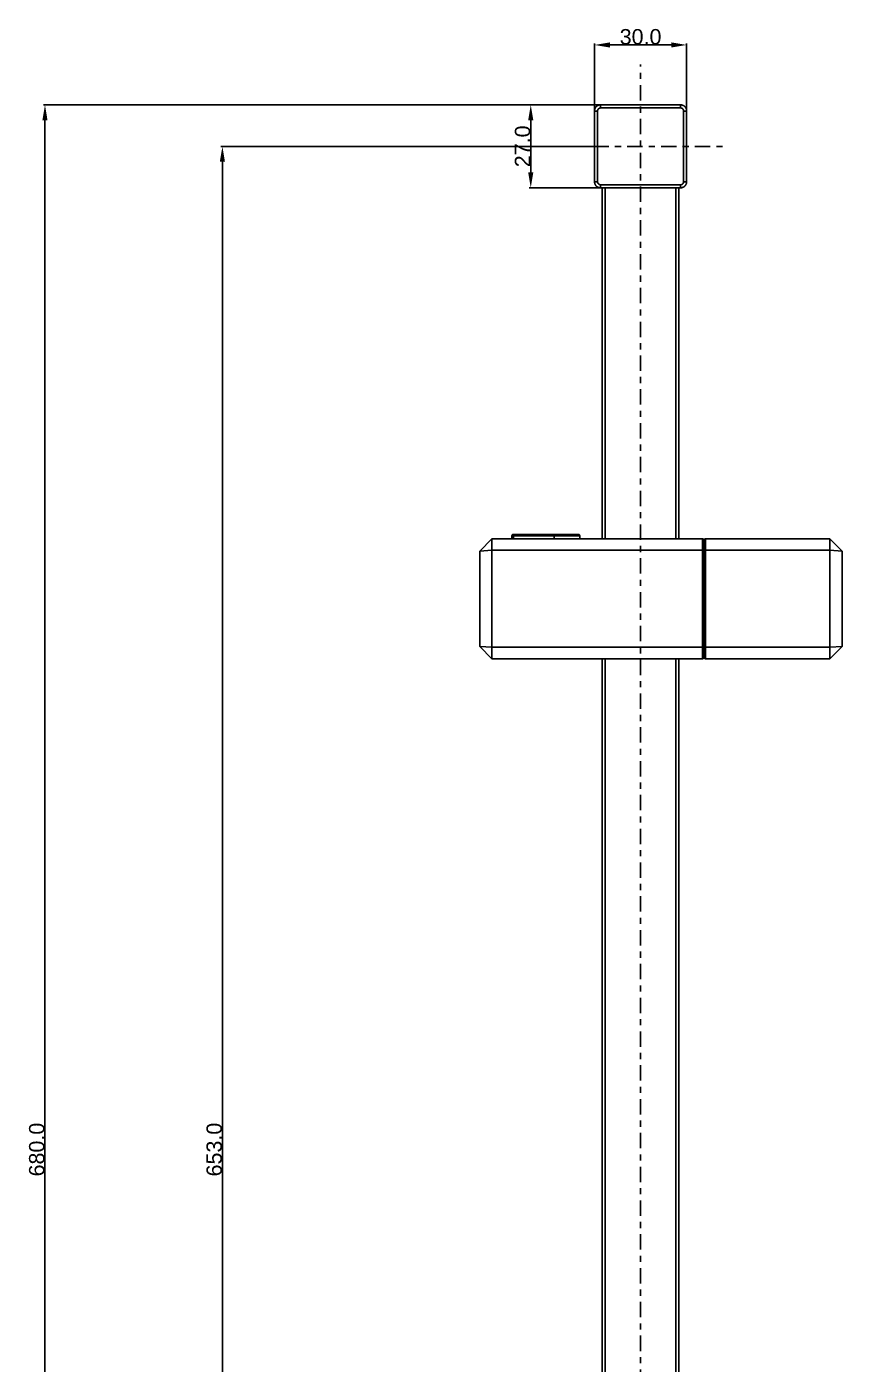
# Model space of a CAD drawing. Header units: millimetres. Extents: x -508 to 1009, y 1682 to 3079.
# Drawn here: x -138.9 to 126.5, y 2131.3 to 2566.6 of the extents above; entities that cross this region are included whole.
import ezdxf

# ---------------------------------------------------------------- set-up
doc = ezdxf.new("R2010")
doc.units = ezdxf.units.MM
doc.header["$MEASUREMENT"] = 0
doc.linetypes.add('CENTER', pattern=[11, 5, -2, 2, -2])
for name, color, linetype in [('CEN', 1, 'CENTER'), ('Default', 7, 'Continuous'), ('Make2D visible lines', 7, 'Continuous'), ('Make2D visible lines - Tangent', 7, 'Continuous')]:
    doc.layers.add(name, color=color, linetype=linetype)
doc.styles.add('Arial', font='arial.ttf')
doc.dimstyles.new('Dimension Style 01', dxfattribs={"dimtxt": 5, "dimasz": 5, "dimexe": 0.5, "dimexo": 0.5, "dimgap": 0.09, "dimtad": 1, "dimtoh": 1, "dimdec": 1, "dimzin": 1, "dimdsep": 46, "dimtxsty": 'Arial', "dimcen": 0.5, "dimadec": 1, "dimazin": 0, "dimtfac": 1, "dimtdec": 4, "dimtix": 1, "dimtmove": 0, "dimatfit": 3, "dimfxl": 1, "dimtolj": 1, "dimtzin": 1, "dimarcsym": 0})

# ---------------------------------------------------------------- blocks, each defined once
blk = doc.blocks.new('*D2')
at = {"layer": 'Default', "color": 0, "lineweight": -2, "transparency": 16777216}
for p, q in [((47.39, 2541.18), (-133.47, 2541.18)), ((-132.97, 2536.18), (-132.97, 1866.18)), ((47.39, 1861.18), (-133.47, 1861.18))]:
    blk.add_line(p, q, dxfattribs=at)
at = {"layer": 'Default', "color": 0, "transparency": 16777216}
for points in [[(-132.14, 2536.18), (-133.81, 2536.18), (-132.97, 2541.18)], [(-133.81, 1866.18), (-132.14, 1866.18), (-132.97, 1861.18)]]:
    blk.add_solid(points, dxfattribs=at)
at = {"layer": 'Defpoints', "color": 0, "transparency": 16777216}
for p in [(47.89, 2541.18), (-132.97, 1861.18), (47.89, 1861.18)]:
    blk.add_point(p, dxfattribs=at)
at = {"layer": 'Default', "color": 0, "transparency": 16777216, "insert": (-135.62, 2201.18), "char_height": 5, "attachment_point": 5, "rotation": 90, "style": 'Arial'}
blk.add_mtext('\\A1;680.0', dxfattribs=at)
blk = doc.blocks.new('*D3')
at = {"layer": 'Default', "color": 0, "lineweight": -2, "transparency": 16777216}
for p, q in [((47.39, 2541.18), (24.64, 2541.18)), ((25.14, 2536.18), (25.14, 2519.18)), ((47.39, 2514.18), (24.64, 2514.18))]:
    blk.add_line(p, q, dxfattribs=at)
at = {"layer": 'Default', "color": 0, "transparency": 16777216}
for points in [[(25.98, 2536.18), (24.31, 2536.18), (25.14, 2541.18)], [(24.31, 2519.18), (25.98, 2519.18), (25.14, 2514.18)]]:
    blk.add_solid(points, dxfattribs=at)
at = {"layer": 'Defpoints', "color": 0, "transparency": 16777216}
for p in [(47.89, 2541.18), (25.14, 2514.18), (47.89, 2514.18)]:
    blk.add_point(p, dxfattribs=at)
at = {"layer": 'Default', "color": 0, "transparency": 16777216, "insert": (22.5, 2527.68), "char_height": 5, "attachment_point": 5, "rotation": 90, "style": 'Arial'}
blk.add_mtext('\\A1;27.0', dxfattribs=at)
blk = doc.blocks.new('*D7')
at = {"layer": 'Default', "color": 0, "lineweight": -2, "transparency": 16777216}
for p, q in [((45.89, 2539.68), (45.89, 2561.18)), ((50.89, 2560.68), (70.89, 2560.68)), ((75.89, 2539.68), (75.89, 2561.18))]:
    blk.add_line(p, q, dxfattribs=at)
at = {"layer": 'Default', "color": 0, "transparency": 16777216}
for points in [[(50.89, 2561.51), (50.89, 2559.85), (45.89, 2560.68)], [(70.89, 2559.85), (70.89, 2561.51), (75.89, 2560.68)]]:
    blk.add_solid(points, dxfattribs=at)
at = {"layer": 'Defpoints', "color": 0, "transparency": 16777216}
for p in [(75.89, 2560.68), (45.89, 2539.18), (75.89, 2539.18)]:
    blk.add_point(p, dxfattribs=at)
at = {"layer": 'Default', "color": 0, "transparency": 16777216, "insert": (60.89, 2563.32), "char_height": 5, "attachment_point": 5, "style": 'Arial'}
blk.add_mtext('\\A1;30.0', dxfattribs=at)
blk = doc.blocks.new('*D8')
at = {"layer": 'Default', "color": 0, "lineweight": -2, "transparency": 16777216}
for p, q in [((46.39, 2527.68), (-75.71, 2527.68)), ((-75.21, 2522.68), (-75.21, 1879.68)), ((46.39, 1874.68), (-75.71, 1874.68))]:
    blk.add_line(p, q, dxfattribs=at)
at = {"layer": 'Default', "color": 0, "transparency": 16777216}
for points in [[(-74.38, 2522.68), (-76.05, 2522.68), (-75.21, 2527.68)], [(-76.05, 1879.68), (-74.38, 1879.68), (-75.21, 1874.68)]]:
    blk.add_solid(points, dxfattribs=at)
at = {"layer": 'Defpoints', "color": 0, "transparency": 16777216}
for p in [(46.89, 2527.68), (-75.21, 1874.68), (46.89, 1874.68)]:
    blk.add_point(p, dxfattribs=at)
at = {"layer": 'Default', "color": 0, "transparency": 16777216, "insert": (-77.86, 2201.18), "char_height": 5, "attachment_point": 5, "rotation": 90, "style": 'Arial'}
blk.add_mtext('\\A1;653.0', dxfattribs=at)

msp = doc.modelspace()

# ---------------------------------------------------------------- linework, layer by layer
at = {"layer": 'CEN'}
for p, q in [((60.89, 1838.62), (60.89, 2554.36)), ((34.56, 2527.68), (88.64, 2527.68))]:
    msp.add_line(p, q, dxfattribs=at)
at = {"layer": 'Make2D visible lines'}
for p, q in [((46.89, 2539.18), (45.89, 2539.18)), ((45.89, 2539.18), (45.89, 2516.18)), ((46.89, 2516.18), (46.89, 2539.18)), ((47.89, 2541.18), (73.89, 2541.18)), ((73.89, 2541.18), (73.96, 2541.18)), ((73.96, 2541.18), (74.03, 2541.18)), ((74.03, 2541.18), (74.1, 2541.17)), ((74.1, 2541.17), (74.16, 2541.17)), ((74.16, 2541.17), (74.23, 2541.16)), ((74.23, 2541.16), (74.3, 2541.14)), ((74.3, 2541.14), (74.36, 2541.13)), ((74.36, 2541.13), (74.43, 2541.11)), ((74.43, 2541.11), (74.5, 2541.09)), ((74.5, 2541.09), (74.56, 2541.07)), ((74.56, 2541.07), (74.63, 2541.05)), ((74.63, 2541.05), (74.69, 2541.02)), ((74.69, 2541.02), (74.75, 2540.99)), ((74.75, 2540.99), (74.81, 2540.96)), ((74.81, 2540.96), (74.87, 2540.93)), ((74.87, 2540.93), (74.93, 2540.89)), ((74.89, 2516.18), (74.89, 2539.18)), ((74.89, 2539.18), (75.89, 2539.18)), ((74.93, 2540.89), (74.99, 2540.86)), ((74.99, 2540.86), (75.04, 2540.82)), ((75.04, 2540.82), (75.1, 2540.78)), ((75.1, 2540.78), (75.15, 2540.74)), ((75.15, 2540.74), (75.21, 2540.69)), ((75.21, 2540.69), (75.26, 2540.65)), ((75.26, 2540.65), (75.31, 2540.6)), ((75.31, 2540.6), (75.35, 2540.55)), ((75.35, 2540.55), (75.4, 2540.5)), ((75.4, 2540.5), (75.44, 2540.45)), ((75.44, 2540.45), (75.48, 2540.39)), ((75.48, 2540.39), (75.53, 2540.34)), ((75.53, 2540.34), (75.56, 2540.28)), ((75.56, 2540.28), (75.6, 2540.22)), ((75.6, 2540.22), (75.63, 2540.17)), ((75.63, 2540.17), (75.67, 2540.11)), ((75.67, 2540.11), (75.7, 2540.04)), ((75.7, 2540.04), (75.73, 2539.98)), ((75.73, 2539.98), (75.75, 2539.92)), ((75.75, 2539.92), (75.78, 2539.85)), ((75.78, 2539.85), (75.8, 2539.79)), ((75.8, 2539.79), (75.82, 2539.72)), ((75.82, 2539.72), (75.83, 2539.66)), ((75.83, 2539.66), (75.85, 2539.59)), ((75.85, 2539.59), (75.86, 2539.52)), ((75.86, 2539.52), (75.87, 2539.46)), ((75.87, 2539.46), (75.88, 2539.39)), ((75.88, 2539.39), (75.89, 2539.32)), ((75.89, 2539.32), (75.89, 2539.25)), ((75.89, 2539.25), (75.89, 2539.18)), ((75.89, 2539.18), (75.89, 2516.18)), ((45.89, 2516.18), (46.89, 2516.18)), ((45.89, 2516.18), (45.89, 2516.12)), ((45.89, 2516.12), (45.9, 2516.05)), ((45.9, 2516.05), (45.9, 2515.98)), ((45.9, 2515.98), (45.91, 2515.91)), ((75.89, 2516.18), (74.89, 2516.18)), ((75.87, 2515.91), (75.88, 2515.98)), ((75.88, 2515.98), (75.89, 2516.05)), ((75.89, 2516.12), (75.89, 2516.18)), ((75.89, 2516.05), (75.89, 2516.12)), ((45.91, 2515.91), (45.92, 2515.85)), ((45.92, 2515.85), (45.93, 2515.78)), ((45.93, 2515.78), (45.95, 2515.71)), ((45.95, 2515.71), (45.97, 2515.65)), ((45.97, 2515.65), (45.99, 2515.58)), ((45.99, 2515.58), (46.01, 2515.52)), ((46.01, 2515.52), (46.03, 2515.45)), ((46.03, 2515.45), (46.06, 2515.39)), ((46.06, 2515.39), (46.09, 2515.33)), ((46.09, 2515.33), (46.12, 2515.26)), ((46.12, 2515.26), (46.15, 2515.2)), ((46.15, 2515.2), (46.18, 2515.15)), ((46.18, 2515.15), (46.22, 2515.09)), ((46.22, 2515.09), (46.26, 2515.03)), ((46.26, 2515.03), (46.3, 2514.98)), ((46.3, 2514.98), (46.34, 2514.92)), ((46.34, 2514.92), (46.38, 2514.87)), ((46.38, 2514.87), (46.43, 2514.82)), ((46.43, 2514.82), (46.48, 2514.77)), ((46.48, 2514.77), (46.53, 2514.72)), ((46.53, 2514.72), (46.58, 2514.68)), ((46.58, 2514.68), (46.63, 2514.63)), ((46.63, 2514.63), (46.68, 2514.59)), ((46.68, 2514.59), (46.74, 2514.55)), ((46.74, 2514.55), (46.79, 2514.51)), ((46.79, 2514.51), (46.85, 2514.48)), ((46.85, 2514.48), (46.91, 2514.44)), ((46.91, 2514.44), (46.97, 2514.41)), ((46.97, 2514.41), (47.03, 2514.38)), ((47.03, 2514.38), (47.09, 2514.35)), ((47.09, 2514.35), (47.16, 2514.32)), ((47.16, 2514.32), (47.22, 2514.3)), ((47.22, 2514.3), (47.29, 2514.28)), ((47.29, 2514.28), (47.35, 2514.26)), ((47.35, 2514.26), (47.42, 2514.24)), ((47.42, 2514.24), (47.48, 2514.23)), ((47.48, 2514.23), (47.55, 2514.21)), ((47.55, 2514.21), (47.62, 2514.2)), ((47.62, 2514.2), (47.69, 2514.2)), ((47.69, 2514.2), (47.75, 2514.19)), ((47.75, 2514.19), (47.82, 2514.19)), ((47.82, 2514.19), (47.89, 2514.18)), ((47.89, 2514.18), (47.89, 2515.18)), ((47.89, 2514.18), (73.89, 2514.18)), ((48.39, 2399.94), (48.39, 2514.18)), ((73.39, 2514.18), (73.39, 2399.94)), ((73.89, 2514.18), (73.96, 2514.19)), ((73.96, 2514.19), (74.03, 2514.19)), ((74.03, 2514.19), (74.1, 2514.2)), ((74.1, 2514.2), (74.16, 2514.2)), ((74.16, 2514.2), (74.23, 2514.21)), ((74.23, 2514.21), (74.3, 2514.23)), ((74.3, 2514.23), (74.36, 2514.24)), ((74.36, 2514.24), (74.43, 2514.26)), ((74.43, 2514.26), (74.5, 2514.28)), ((74.5, 2514.28), (74.56, 2514.3)), ((74.56, 2514.3), (74.63, 2514.32)), ((74.63, 2514.32), (74.69, 2514.35)), ((74.69, 2514.35), (74.75, 2514.38)), ((74.75, 2514.38), (74.81, 2514.41)), ((74.81, 2514.41), (74.87, 2514.44)), ((74.87, 2514.44), (74.93, 2514.48)), ((74.93, 2514.48), (74.99, 2514.51)), ((74.99, 2514.51), (75.04, 2514.55)), ((75.04, 2514.55), (75.1, 2514.59)), ((75.1, 2514.59), (75.15, 2514.63)), ((75.15, 2514.63), (75.21, 2514.68)), ((75.21, 2514.68), (75.26, 2514.72)), ((75.26, 2514.72), (75.31, 2514.77)), ((75.31, 2514.77), (75.35, 2514.82)), ((75.35, 2514.82), (75.4, 2514.87)), ((75.4, 2514.87), (75.44, 2514.92)), ((75.44, 2514.92), (75.48, 2514.98)), ((75.48, 2514.98), (75.53, 2515.03)), ((75.53, 2515.03), (75.56, 2515.09)), ((75.56, 2515.09), (75.6, 2515.15)), ((75.6, 2515.15), (75.63, 2515.2)), ((75.63, 2515.2), (75.67, 2515.26)), ((75.67, 2515.26), (75.7, 2515.33)), ((75.7, 2515.33), (75.73, 2515.39)), ((75.73, 2515.39), (75.75, 2515.45)), ((75.75, 2515.45), (75.78, 2515.52)), ((75.78, 2515.52), (75.8, 2515.58)), ((75.8, 2515.58), (75.82, 2515.65)), ((75.82, 2515.65), (75.83, 2515.71)), ((75.83, 2515.71), (75.85, 2515.78)), ((75.85, 2515.78), (75.86, 2515.85)), ((75.86, 2515.85), (75.87, 2515.91)), ((8.53, 2395.94), (12.53, 2399.94)), ((12.53, 2399.94), (12.53, 2396.23)), ((12.53, 2399.94), (81.03, 2399.94)), ((19.03, 2400.94), (19.04, 2400.96)), ((19.03, 2400.93), (19.03, 2400.94)), ((19.03, 2400.91), (19.03, 2400.93)), ((19.03, 2400.89), (19.03, 2400.91)), ((19.03, 2399.94), (19.03, 2400.89)), ((19.04, 2401.01), (19.05, 2401.03)), ((19.04, 2400.99), (19.04, 2401.01)), ((19.04, 2400.98), (19.04, 2400.99)), ((19.04, 2400.96), (19.04, 2400.98)), ((19.05, 2401.04), (19.06, 2401.06)), ((19.05, 2401.03), (19.05, 2401.04)), ((19.06, 2401.06), (19.07, 2401.07)), ((19.07, 2401.09), (19.08, 2401.11)), ((19.07, 2401.07), (19.07, 2401.09)), ((19.08, 2401.11), (19.09, 2401.12)), ((19.09, 2401.14), (19.1, 2401.15)), ((19.09, 2401.12), (19.09, 2401.14)), ((19.1, 2401.15), (19.11, 2401.17)), ((19.11, 2401.17), (19.12, 2401.18)), ((19.12, 2401.18), (19.13, 2401.19)), ((19.13, 2401.19), (19.14, 2401.21)), ((19.14, 2401.21), (19.15, 2401.22)), ((19.15, 2401.22), (19.17, 2401.23)), ((19.17, 2401.23), (19.18, 2401.24)), ((19.18, 2401.24), (19.19, 2401.26)), ((19.19, 2401.26), (19.2, 2401.27)), ((19.2, 2401.27), (19.22, 2401.28)), ((19.22, 2401.28), (19.23, 2401.29)), ((19.23, 2401.29), (19.24, 2401.3)), ((19.24, 2401.3), (19.26, 2401.31)), ((19.26, 2401.31), (19.27, 2401.32)), ((19.27, 2401.32), (19.29, 2401.33)), ((19.29, 2401.33), (19.3, 2401.34)), ((19.3, 2401.34), (19.32, 2401.34)), ((19.32, 2401.34), (19.33, 2401.35)), ((19.33, 2401.35), (19.35, 2401.36)), ((19.35, 2401.36), (19.36, 2401.36)), ((19.36, 2401.36), (19.38, 2401.37)), ((19.38, 2401.37), (19.4, 2401.37)), ((19.4, 2401.37), (19.41, 2401.38)), ((19.41, 2401.38), (19.43, 2401.38)), ((19.43, 2401.38), (19.45, 2401.38)), ((19.45, 2401.38), (19.46, 2401.39)), ((19.46, 2401.39), (19.48, 2401.39)), ((19.48, 2401.39), (19.5, 2401.39)), ((19.5, 2401.39), (19.51, 2401.39)), ((19.51, 2401.39), (19.53, 2401.39)), ((32.76, 2401.39), (40.58, 2401.39)), ((40.58, 2401.39), (40.6, 2401.39)), ((40.6, 2401.39), (40.62, 2401.39)), ((40.62, 2401.39), (40.64, 2401.39)), ((40.64, 2401.39), (40.65, 2401.39)), ((40.65, 2401.39), (40.67, 2401.38)), ((40.67, 2401.38), (40.69, 2401.38)), ((40.69, 2401.38), (40.7, 2401.38)), ((40.7, 2401.38), (40.72, 2401.37)), ((40.72, 2401.37), (40.74, 2401.37)), ((40.74, 2401.37), (40.75, 2401.36)), ((40.75, 2401.36), (40.77, 2401.35)), ((40.77, 2401.35), (40.79, 2401.35)), ((40.79, 2401.35), (40.8, 2401.34)), ((40.8, 2401.34), (40.82, 2401.33)), ((40.82, 2401.33), (40.83, 2401.32)), ((40.83, 2401.32), (40.85, 2401.32)), ((40.85, 2401.32), (40.86, 2401.31)), ((40.86, 2401.31), (40.88, 2401.3)), ((40.88, 2401.3), (40.89, 2401.29)), ((40.89, 2401.29), (40.9, 2401.27)), ((40.9, 2401.27), (40.92, 2401.26)), ((40.92, 2401.26), (40.93, 2401.25)), ((40.93, 2401.25), (40.94, 2401.24)), ((40.94, 2401.24), (40.95, 2401.23)), ((40.95, 2401.23), (40.97, 2401.21)), ((40.97, 2401.21), (40.98, 2401.2)), ((40.98, 2401.2), (40.99, 2401.19)), ((40.99, 2401.19), (41, 2401.17)), ((41, 2401.17), (41.01, 2401.16)), ((41.01, 2401.16), (41.02, 2401.14)), ((41.02, 2401.14), (41.02, 2401.13)), ((41.02, 2401.13), (41.03, 2401.11)), ((41.03, 2401.11), (41.04, 2401.09)), ((41.04, 2401.09), (41.05, 2401.08)), ((41.05, 2401.08), (41.05, 2401.06)), ((41.05, 2401.06), (41.06, 2401.05)), ((41.06, 2401.05), (41.06, 2401.03)), ((41.06, 2401.03), (41.07, 2401.01)), ((41.07, 2401.01), (41.07, 2401)), ((41.07, 2401), (41.08, 2400.98)), ((41.08, 2400.98), (41.08, 2400.96)), ((41.08, 2400.96), (41.08, 2400.94)), ((41.08, 2400.94), (41.08, 2400.93)), ((41.08, 2400.93), (41.08, 2400.91)), ((41.08, 2400.91), (41.08, 2400.89)), ((41.08, 2400.89), (41.08, 2399.94)), ((81.03, 2399.94), (81.05, 2399.94)), ((81.03, 2399.94), (81.03, 2396.23)), ((81.05, 2399.94), (81.07, 2399.94)), ((81.07, 2399.94), (81.09, 2399.93)), ((81.09, 2399.93), (81.1, 2399.93)), ((81.1, 2399.93), (81.12, 2399.93)), ((81.12, 2399.93), (81.14, 2399.93)), ((81.14, 2399.93), (81.16, 2399.92)), ((81.16, 2399.92), (81.17, 2399.92)), ((81.17, 2399.92), (81.19, 2399.91)), ((81.19, 2399.91), (81.21, 2399.91)), ((81.21, 2399.91), (81.22, 2399.9)), ((81.22, 2399.9), (81.24, 2399.89)), ((81.24, 2399.89), (81.25, 2399.89)), ((81.25, 2399.89), (81.27, 2399.88)), ((81.27, 2399.88), (81.28, 2399.87)), ((81.28, 2399.87), (81.3, 2399.86)), ((81.3, 2399.86), (81.31, 2399.85)), ((81.31, 2399.85), (81.33, 2399.84)), ((81.33, 2399.84), (81.34, 2399.83)), ((81.34, 2399.83), (81.36, 2399.82)), ((81.36, 2399.82), (81.37, 2399.81)), ((81.37, 2399.81), (81.38, 2399.8)), ((81.38, 2399.8), (81.39, 2399.78)), ((81.39, 2399.78), (81.41, 2399.77)), ((81.41, 2399.77), (81.42, 2399.76)), ((81.42, 2399.76), (81.43, 2399.74)), ((81.43, 2399.74), (81.44, 2399.73)), ((81.44, 2399.73), (81.45, 2399.72)), ((81.45, 2399.72), (81.46, 2399.7)), ((81.46, 2399.7), (81.47, 2399.69)), ((81.47, 2399.69), (81.48, 2399.67)), ((81.48, 2399.67), (81.48, 2399.66)), ((81.48, 2399.66), (81.49, 2399.64)), ((81.49, 2399.64), (81.5, 2399.62)), ((81.5, 2399.62), (81.5, 2399.61)), ((81.5, 2399.61), (81.51, 2399.59)), ((81.51, 2399.59), (81.52, 2399.57)), ((81.52, 2399.57), (81.52, 2399.56)), ((81.52, 2399.56), (81.52, 2399.54)), ((81.52, 2399.54), (81.53, 2399.52)), ((81.53, 2399.52), (81.53, 2399.51)), ((81.53, 2399.51), (81.53, 2399.49)), ((81.53, 2399.49), (81.53, 2399.47)), ((81.53, 2399.47), (81.53, 2399.45)), ((81.53, 2399.45), (81.54, 2399.47)), ((81.53, 2399.45), (81.53, 2399.44)), ((81.53, 2399.44), (81.53, 2399.45)), ((81.53, 2396), (81.53, 2399.44)), ((81.54, 2399.52), (81.55, 2399.54)), ((81.54, 2399.51), (81.54, 2399.52)), ((81.54, 2399.49), (81.54, 2399.51)), ((81.54, 2399.47), (81.54, 2399.49)), ((81.55, 2399.57), (81.56, 2399.59)), ((81.55, 2399.56), (81.55, 2399.57)), ((81.55, 2399.54), (81.55, 2399.56)), ((81.56, 2399.61), (81.57, 2399.62)), ((81.56, 2399.59), (81.56, 2399.61)), ((81.57, 2399.62), (81.58, 2399.64)), ((81.58, 2399.64), (81.59, 2399.66)), ((81.59, 2399.67), (81.6, 2399.69)), ((81.59, 2399.66), (81.59, 2399.67)), ((81.6, 2399.69), (81.61, 2399.7)), ((81.61, 2399.7), (81.62, 2399.72)), ((81.62, 2399.72), (81.63, 2399.73)), ((81.63, 2399.73), (81.64, 2399.74)), ((81.64, 2399.74), (81.65, 2399.76)), ((81.65, 2399.76), (81.66, 2399.77)), ((81.66, 2399.77), (81.67, 2399.78)), ((81.67, 2399.78), (81.69, 2399.8)), ((81.69, 2399.8), (81.7, 2399.81)), ((81.7, 2399.81), (81.71, 2399.82)), ((81.71, 2399.82), (81.73, 2399.83)), ((81.73, 2399.83), (81.74, 2399.84)), ((81.74, 2399.84), (81.76, 2399.85)), ((81.76, 2399.85), (81.77, 2399.86)), ((81.77, 2399.86), (81.78, 2399.87)), ((81.78, 2399.87), (81.8, 2399.88)), ((81.8, 2399.88), (81.82, 2399.89)), ((81.82, 2399.89), (81.83, 2399.89)), ((81.83, 2399.89), (81.85, 2399.9)), ((81.85, 2399.9), (81.86, 2399.91)), ((81.86, 2399.91), (81.88, 2399.91)), ((81.88, 2399.91), (81.9, 2399.92)), ((81.9, 2399.92), (81.91, 2399.92)), ((81.91, 2399.92), (81.93, 2399.93)), ((81.93, 2399.93), (81.95, 2399.93)), ((81.95, 2399.93), (81.97, 2399.93)), ((81.97, 2399.93), (81.98, 2399.93)), ((81.98, 2399.93), (82, 2399.94)), ((82, 2399.94), (82.02, 2399.94)), ((82.02, 2399.94), (82.03, 2399.94)), ((82.03, 2396.23), (82.03, 2399.94)), ((82.03, 2399.94), (104.34, 2399.94)), ((104.34, 2399.94), (111.37, 2399.94)), ((111.37, 2399.94), (122.53, 2399.94)), ((122.53, 2396.23), (122.53, 2399.94)), ((122.53, 2399.94), (126.53, 2395.94)), ((12.53, 2396.23), (8.53, 2395.94)), ((8.53, 2395.94), (8.53, 2364.94)), ((81.03, 2396.23), (12.53, 2396.23)), ((12.53, 2396.23), (12.53, 2364.64)), ((81.03, 2396.23), (81.05, 2396.23)), ((81.03, 2364.64), (81.03, 2396.23)), ((81.05, 2396.23), (81.07, 2396.23)), ((81.07, 2396.23), (81.09, 2396.24)), ((81.09, 2396.24), (81.1, 2396.24)), ((81.1, 2396.24), (81.12, 2396.24)), ((81.12, 2396.24), (81.14, 2396.24)), ((81.14, 2396.24), (81.15, 2396.23)), ((81.15, 2396.23), (81.17, 2396.23)), ((81.17, 2396.23), (81.19, 2396.23)), ((81.19, 2396.23), (81.21, 2396.23)), ((81.21, 2396.23), (81.22, 2396.22)), ((81.22, 2396.22), (81.24, 2396.22)), ((81.24, 2396.22), (81.26, 2396.21)), ((81.26, 2396.21), (81.27, 2396.21)), ((81.27, 2396.21), (81.29, 2396.2)), ((81.29, 2396.2), (81.3, 2396.2)), ((81.3, 2396.2), (81.32, 2396.19)), ((81.32, 2396.19), (81.34, 2396.18)), ((81.34, 2396.18), (81.35, 2396.17)), ((81.35, 2396.17), (81.37, 2396.17)), ((81.37, 2396.17), (81.38, 2396.16)), ((81.38, 2396.16), (81.39, 2396.15)), ((81.39, 2396.15), (81.41, 2396.14)), ((81.41, 2396.14), (81.42, 2396.13)), ((81.42, 2396.13), (81.44, 2396.12)), ((81.44, 2396.12), (81.45, 2396.1)), ((81.45, 2396.1), (81.46, 2396.09)), ((81.46, 2396.09), (81.47, 2396.08)), ((81.47, 2396.08), (81.48, 2396.07)), ((81.48, 2396.07), (81.49, 2396.05)), ((81.49, 2396.05), (81.51, 2396.04)), ((81.51, 2396.04), (81.52, 2396.03)), ((81.52, 2396.03), (81.53, 2396.01)), ((81.53, 2396.01), (81.53, 2396)), ((81.54, 2396.01), (81.53, 2396)), ((81.53, 2396), (81.53, 2364.87)), ((81.55, 2396.03), (81.54, 2396.01)), ((81.56, 2396.04), (81.55, 2396.03)), ((81.57, 2396.05), (81.56, 2396.04)), ((81.59, 2396.07), (81.57, 2396.05)), ((81.6, 2396.08), (81.59, 2396.07)), ((81.61, 2396.09), (81.6, 2396.08)), ((81.62, 2396.1), (81.61, 2396.09)), ((81.63, 2396.12), (81.62, 2396.1)), ((81.65, 2396.13), (81.63, 2396.12)), ((81.66, 2396.14), (81.65, 2396.13)), ((81.67, 2396.15), (81.66, 2396.14)), ((81.69, 2396.16), (81.67, 2396.15)), ((81.7, 2396.17), (81.69, 2396.16)), ((81.72, 2396.17), (81.7, 2396.17)), ((81.73, 2396.18), (81.72, 2396.17)), ((81.75, 2396.19), (81.73, 2396.18)), ((81.77, 2396.2), (81.75, 2396.19)), ((81.78, 2396.2), (81.77, 2396.2)), ((81.8, 2396.21), (81.78, 2396.2)), ((81.81, 2396.21), (81.8, 2396.21)), ((81.83, 2396.22), (81.81, 2396.21)), ((81.85, 2396.22), (81.83, 2396.22)), ((81.86, 2396.23), (81.85, 2396.22)), ((81.88, 2396.23), (81.86, 2396.23)), ((81.9, 2396.23), (81.88, 2396.23)), ((81.91, 2396.23), (81.9, 2396.23)), ((81.93, 2396.24), (81.91, 2396.23)), ((81.95, 2396.24), (81.93, 2396.24)), ((81.97, 2396.24), (81.95, 2396.24)), ((81.98, 2396.24), (81.97, 2396.24)), ((82, 2396.23), (81.98, 2396.24)), ((82.02, 2396.23), (82, 2396.23)), ((82.03, 2396.23), (82.02, 2396.23)), ((82.03, 2364.64), (82.03, 2396.23)), ((122.53, 2396.23), (82.03, 2396.23)), ((126.53, 2395.94), (122.53, 2396.23)), ((122.53, 2364.64), (122.53, 2396.23)), ((126.53, 2395.94), (126.53, 2364.94)), ((12.53, 2364.64), (8.53, 2364.94)), ((8.53, 2364.94), (12.53, 2360.94)), ((12.53, 2360.94), (12.53, 2364.64)), ((12.53, 2364.64), (81.03, 2364.64)), ((81.05, 2364.64), (81.03, 2364.64)), ((81.03, 2364.64), (81.03, 2360.94)), ((81.07, 2364.64), (81.05, 2364.64)), ((81.09, 2364.64), (81.07, 2364.64)), ((81.1, 2364.64), (81.09, 2364.64)), ((81.12, 2364.64), (81.1, 2364.64)), ((81.14, 2364.64), (81.12, 2364.64)), ((81.15, 2364.64), (81.14, 2364.64)), ((81.17, 2364.64), (81.15, 2364.64)), ((81.19, 2364.64), (81.17, 2364.64)), ((81.21, 2364.65), (81.19, 2364.64)), ((81.22, 2364.65), (81.21, 2364.65)), ((81.24, 2364.65), (81.22, 2364.65)), ((81.26, 2364.66), (81.24, 2364.65)), ((81.27, 2364.66), (81.26, 2364.66)), ((81.29, 2364.67), (81.27, 2364.66)), ((81.3, 2364.68), (81.29, 2364.67)), ((81.32, 2364.68), (81.3, 2364.68)), ((81.34, 2364.69), (81.32, 2364.68)), ((81.35, 2364.7), (81.34, 2364.69)), ((81.37, 2364.71), (81.35, 2364.7)), ((81.38, 2364.72), (81.37, 2364.71)), ((81.39, 2364.73), (81.38, 2364.72)), ((81.41, 2364.74), (81.39, 2364.73)), ((81.42, 2364.75), (81.41, 2364.74)), ((81.44, 2364.76), (81.42, 2364.75)), ((81.45, 2364.77), (81.44, 2364.76)), ((81.46, 2364.78), (81.45, 2364.77)), ((81.47, 2364.79), (81.46, 2364.78)), ((81.48, 2364.81), (81.47, 2364.79)), ((81.49, 2364.82), (81.48, 2364.81)), ((81.51, 2364.83), (81.49, 2364.82)), ((81.52, 2364.85), (81.51, 2364.83)), ((81.53, 2364.86), (81.52, 2364.85)), ((81.53, 2364.87), (81.53, 2364.86)), ((81.53, 2361.44), (81.53, 2364.87)), ((81.53, 2364.87), (81.54, 2364.86)), ((81.54, 2364.86), (81.55, 2364.85)), ((81.55, 2364.85), (81.56, 2364.83)), ((81.56, 2364.83), (81.57, 2364.82)), ((81.57, 2364.82), (81.59, 2364.81)), ((81.59, 2364.81), (81.6, 2364.79)), ((81.6, 2364.79), (81.61, 2364.78)), ((81.61, 2364.78), (81.62, 2364.77)), ((81.62, 2364.77), (81.63, 2364.76)), ((81.63, 2364.76), (81.65, 2364.75)), ((81.65, 2364.75), (81.66, 2364.74)), ((81.66, 2364.74), (81.67, 2364.73)), ((81.67, 2364.73), (81.69, 2364.72)), ((81.69, 2364.72), (81.7, 2364.71)), ((81.7, 2364.71), (81.72, 2364.7)), ((81.72, 2364.7), (81.73, 2364.69)), ((81.73, 2364.69), (81.75, 2364.68)), ((81.75, 2364.68), (81.77, 2364.68)), ((81.77, 2364.68), (81.78, 2364.67)), ((81.78, 2364.67), (81.8, 2364.66)), ((81.8, 2364.66), (81.81, 2364.66)), ((81.81, 2364.66), (81.83, 2364.65)), ((81.83, 2364.65), (81.85, 2364.65)), ((81.85, 2364.65), (81.86, 2364.65)), ((81.86, 2364.65), (81.88, 2364.64)), ((81.88, 2364.64), (81.9, 2364.64)), ((81.9, 2364.64), (81.91, 2364.64)), ((81.91, 2364.64), (81.93, 2364.64)), ((81.93, 2364.64), (81.95, 2364.64)), ((81.95, 2364.64), (81.97, 2364.64)), ((81.97, 2364.64), (81.98, 2364.64)), ((81.98, 2364.64), (82, 2364.64)), ((82, 2364.64), (82.02, 2364.64)), ((82.02, 2364.64), (82.03, 2364.64)), ((122.53, 2364.64), (82.03, 2364.64)), ((82.03, 2364.64), (82.03, 2360.94)), ((126.53, 2364.94), (122.53, 2360.94)), ((126.53, 2364.94), (122.53, 2364.64)), ((122.53, 2360.94), (122.53, 2364.64)), ((81.03, 2360.94), (12.53, 2360.94)), ((48.39, 2057.68), (48.39, 2360.94)), ((73.39, 2360.94), (73.39, 2057.68)), ((81.05, 2360.94), (81.03, 2360.94)), ((81.07, 2360.94), (81.05, 2360.94)), ((81.09, 2360.94), (81.07, 2360.94)), ((81.1, 2360.94), (81.09, 2360.94)), ((81.12, 2360.94), (81.1, 2360.94)), ((81.14, 2360.95), (81.12, 2360.94)), ((81.16, 2360.95), (81.14, 2360.95)), ((81.17, 2360.96), (81.16, 2360.95)), ((81.19, 2360.96), (81.17, 2360.96)), ((81.21, 2360.97), (81.19, 2360.96)), ((81.22, 2360.97), (81.21, 2360.97)), ((81.24, 2360.98), (81.22, 2360.97)), ((81.25, 2360.99), (81.24, 2360.98)), ((81.27, 2361), (81.25, 2360.99)), ((81.28, 2361), (81.27, 2361)), ((81.3, 2361.01), (81.28, 2361)), ((81.31, 2361.02), (81.3, 2361.01)), ((81.33, 2361.03), (81.31, 2361.02)), ((81.34, 2361.04), (81.33, 2361.03)), ((81.36, 2361.05), (81.34, 2361.04)), ((81.37, 2361.06), (81.36, 2361.05)), ((81.38, 2361.08), (81.37, 2361.06)), ((81.39, 2361.09), (81.38, 2361.08)), ((81.41, 2361.1), (81.39, 2361.09)), ((81.42, 2361.12), (81.41, 2361.1)), ((81.43, 2361.13), (81.42, 2361.12)), ((81.44, 2361.14), (81.43, 2361.13)), ((81.45, 2361.16), (81.44, 2361.14)), ((81.46, 2361.17), (81.45, 2361.16)), ((81.47, 2361.19), (81.46, 2361.17)), ((81.48, 2361.2), (81.47, 2361.19)), ((81.49, 2361.23), (81.48, 2361.22)), ((81.48, 2361.22), (81.48, 2361.2)), ((81.5, 2361.25), (81.49, 2361.23)), ((81.51, 2361.28), (81.5, 2361.27)), ((81.5, 2361.27), (81.5, 2361.25)), ((81.52, 2361.3), (81.51, 2361.28)), ((81.53, 2361.35), (81.52, 2361.33)), ((81.52, 2361.33), (81.52, 2361.32)), ((81.52, 2361.32), (81.52, 2361.3)), ((81.53, 2361.44), (81.53, 2361.42)), ((81.53, 2361.42), (81.53, 2361.44)), ((81.53, 2361.42), (81.53, 2361.4)), ((81.54, 2361.4), (81.53, 2361.42)), ((81.53, 2361.4), (81.53, 2361.38)), ((81.53, 2361.38), (81.53, 2361.37)), ((81.53, 2361.37), (81.53, 2361.35)), ((81.54, 2361.38), (81.54, 2361.4)), ((81.54, 2361.37), (81.54, 2361.38)), ((81.54, 2361.35), (81.54, 2361.37)), ((81.55, 2361.33), (81.54, 2361.35)), ((81.55, 2361.32), (81.55, 2361.33)), ((81.55, 2361.3), (81.55, 2361.32)), ((81.56, 2361.28), (81.55, 2361.3)), ((81.56, 2361.27), (81.56, 2361.28)), ((81.57, 2361.25), (81.56, 2361.27)), ((81.58, 2361.23), (81.57, 2361.25)), ((81.59, 2361.22), (81.58, 2361.23)), ((81.59, 2361.2), (81.59, 2361.22)), ((81.6, 2361.19), (81.59, 2361.2)), ((81.61, 2361.17), (81.6, 2361.19)), ((81.62, 2361.16), (81.61, 2361.17)), ((81.63, 2361.14), (81.62, 2361.16)), ((81.64, 2361.13), (81.63, 2361.14)), ((81.65, 2361.12), (81.64, 2361.13)), ((81.66, 2361.1), (81.65, 2361.12)), ((81.67, 2361.09), (81.66, 2361.1)), ((81.69, 2361.08), (81.67, 2361.09)), ((81.7, 2361.06), (81.69, 2361.08)), ((81.71, 2361.05), (81.7, 2361.06)), ((81.73, 2361.04), (81.71, 2361.05)), ((81.74, 2361.03), (81.73, 2361.04)), ((81.76, 2361.02), (81.74, 2361.03)), ((81.77, 2361.01), (81.76, 2361.02)), ((81.78, 2361), (81.77, 2361.01)), ((81.8, 2361), (81.78, 2361)), ((81.82, 2360.99), (81.8, 2361)), ((81.83, 2360.98), (81.82, 2360.99)), ((81.85, 2360.97), (81.83, 2360.98)), ((81.86, 2360.97), (81.85, 2360.97)), ((81.88, 2360.96), (81.86, 2360.97)), ((81.9, 2360.96), (81.88, 2360.96)), ((81.91, 2360.95), (81.9, 2360.96)), ((81.93, 2360.95), (81.91, 2360.95)), ((81.95, 2360.94), (81.93, 2360.95)), ((81.97, 2360.94), (81.95, 2360.94)), ((81.98, 2360.94), (81.97, 2360.94)), ((82, 2360.94), (81.98, 2360.94)), ((82.02, 2360.94), (82, 2360.94)), ((82.03, 2360.94), (82.02, 2360.94)), ((104.34, 2360.94), (82.03, 2360.94)), ((111.37, 2360.94), (104.34, 2360.94)), ((122.53, 2360.94), (111.37, 2360.94))]:
    msp.add_line(p, q, dxfattribs=at)
at = {"layer": 'Make2D visible lines - Tangent'}
for p, q in [((45.89, 2539.25), (45.9, 2539.32)), ((45.89, 2539.18), (45.89, 2539.25)), ((45.9, 2539.39), (45.91, 2539.46)), ((45.9, 2539.32), (45.9, 2539.39)), ((45.91, 2539.46), (45.92, 2539.52)), ((45.92, 2539.52), (45.93, 2539.59)), ((45.93, 2539.59), (45.95, 2539.66)), ((45.95, 2539.66), (45.97, 2539.72)), ((45.97, 2539.72), (45.99, 2539.79)), ((45.99, 2539.79), (46.01, 2539.85)), ((46.01, 2539.85), (46.03, 2539.92)), ((46.03, 2539.92), (46.06, 2539.98)), ((46.06, 2539.98), (46.09, 2540.04)), ((46.09, 2540.04), (46.12, 2540.11)), ((46.12, 2540.11), (46.15, 2540.17)), ((46.15, 2540.17), (46.18, 2540.22)), ((46.18, 2540.22), (46.22, 2540.28)), ((46.22, 2540.28), (46.26, 2540.34)), ((46.26, 2540.34), (46.3, 2540.39)), ((46.3, 2540.39), (46.34, 2540.45)), ((46.34, 2540.45), (46.38, 2540.5)), ((46.38, 2540.5), (46.43, 2540.55)), ((46.43, 2540.55), (46.48, 2540.6)), ((46.48, 2540.6), (46.53, 2540.65)), ((46.53, 2540.65), (46.58, 2540.69)), ((46.58, 2540.69), (46.63, 2540.74)), ((46.63, 2540.74), (46.68, 2540.78)), ((46.68, 2540.78), (46.74, 2540.82)), ((46.74, 2540.82), (46.79, 2540.86)), ((46.79, 2540.86), (46.85, 2540.89)), ((46.85, 2540.89), (46.91, 2540.93)), ((46.89, 2539.25), (46.9, 2539.29)), ((46.89, 2539.22), (46.89, 2539.25)), ((46.89, 2539.18), (46.89, 2539.22)), ((46.9, 2539.32), (46.91, 2539.35)), ((46.9, 2539.29), (46.9, 2539.32)), ((46.91, 2540.93), (46.97, 2540.96)), ((46.91, 2539.39), (46.92, 2539.42)), ((46.91, 2539.35), (46.91, 2539.39)), ((46.92, 2539.42), (46.93, 2539.45)), ((46.93, 2539.45), (46.94, 2539.49)), ((46.94, 2539.49), (46.95, 2539.52)), ((46.95, 2539.52), (46.96, 2539.55)), ((46.96, 2539.55), (46.97, 2539.58)), ((46.97, 2540.96), (47.03, 2540.99)), ((46.97, 2539.58), (46.99, 2539.61)), ((46.99, 2539.61), (47, 2539.64)), ((47, 2539.64), (47.02, 2539.68)), ((47.02, 2539.68), (47.04, 2539.7)), ((47.03, 2540.99), (47.09, 2541.02)), ((47.04, 2539.7), (47.06, 2539.73)), ((47.06, 2539.73), (47.07, 2539.76)), ((47.07, 2539.76), (47.09, 2539.79)), ((47.09, 2541.02), (47.16, 2541.05)), ((47.09, 2539.79), (47.12, 2539.82)), ((47.12, 2539.82), (47.14, 2539.84)), ((47.14, 2539.84), (47.16, 2539.87)), ((47.16, 2541.05), (47.22, 2541.07)), ((47.16, 2539.87), (47.18, 2539.89)), ((47.18, 2539.89), (47.21, 2539.92)), ((47.21, 2539.92), (47.23, 2539.94)), ((47.22, 2541.07), (47.29, 2541.09)), ((47.23, 2539.94), (47.26, 2539.96)), ((47.26, 2539.96), (47.29, 2539.98)), ((47.29, 2541.09), (47.35, 2541.11)), ((47.29, 2539.98), (47.31, 2540)), ((47.31, 2540), (47.34, 2540.02)), ((47.34, 2540.02), (47.37, 2540.04)), ((47.35, 2541.11), (47.42, 2541.13)), ((47.37, 2540.04), (47.4, 2540.06)), ((47.4, 2540.06), (47.43, 2540.07)), ((47.42, 2541.13), (47.48, 2541.14)), ((47.43, 2540.07), (47.46, 2540.09)), ((47.46, 2540.09), (47.49, 2540.1)), ((47.48, 2541.14), (47.55, 2541.16)), ((47.49, 2540.1), (47.52, 2540.12)), ((47.52, 2540.12), (47.56, 2540.13)), ((47.55, 2541.16), (47.62, 2541.17)), ((47.56, 2540.13), (47.59, 2540.14)), ((47.59, 2540.14), (47.62, 2540.15)), ((47.62, 2541.17), (47.69, 2541.17)), ((47.62, 2540.15), (47.65, 2540.16)), ((47.65, 2540.16), (47.69, 2540.16)), ((47.69, 2541.17), (47.75, 2541.18)), ((47.69, 2540.16), (47.72, 2540.17)), ((47.72, 2540.17), (47.76, 2540.18)), ((47.75, 2541.18), (47.82, 2541.18)), ((47.76, 2540.18), (47.79, 2540.18)), ((47.79, 2540.18), (47.82, 2540.18)), ((47.82, 2541.18), (47.89, 2541.18)), ((47.82, 2540.18), (47.86, 2540.18)), ((47.86, 2540.18), (47.89, 2540.18)), ((47.89, 2541.18), (47.89, 2540.18)), ((47.89, 2540.18), (73.89, 2540.18)), ((73.89, 2540.18), (73.89, 2541.18)), ((73.89, 2540.18), (73.93, 2540.18)), ((73.93, 2540.18), (73.96, 2540.18)), ((73.96, 2540.18), (73.99, 2540.18)), ((73.99, 2540.18), (74.03, 2540.18)), ((74.03, 2540.18), (74.06, 2540.17)), ((74.06, 2540.17), (74.09, 2540.16)), ((74.09, 2540.16), (74.13, 2540.16)), ((74.13, 2540.16), (74.16, 2540.15)), ((74.16, 2540.15), (74.19, 2540.14)), ((74.19, 2540.14), (74.23, 2540.13)), ((74.23, 2540.13), (74.26, 2540.12)), ((74.26, 2540.12), (74.29, 2540.1)), ((74.29, 2540.1), (74.32, 2540.09)), ((74.32, 2540.09), (74.35, 2540.07)), ((74.35, 2540.07), (74.38, 2540.06)), ((74.38, 2540.06), (74.41, 2540.04)), ((74.41, 2540.04), (74.44, 2540.02)), ((74.44, 2540.02), (74.47, 2540)), ((74.47, 2540), (74.5, 2539.98)), ((74.5, 2539.98), (74.52, 2539.96)), ((74.52, 2539.96), (74.55, 2539.94)), ((74.55, 2539.94), (74.57, 2539.92)), ((74.57, 2539.92), (74.6, 2539.89)), ((74.6, 2539.89), (74.62, 2539.87)), ((74.62, 2539.87), (74.65, 2539.84)), ((74.65, 2539.84), (74.67, 2539.82)), ((74.67, 2539.82), (74.69, 2539.79)), ((74.69, 2539.79), (74.71, 2539.76)), ((74.71, 2539.76), (74.73, 2539.73)), ((74.73, 2539.73), (74.75, 2539.7)), ((74.75, 2539.7), (74.76, 2539.68)), ((74.76, 2539.68), (74.78, 2539.64)), ((74.78, 2539.64), (74.79, 2539.61)), ((74.79, 2539.61), (74.81, 2539.58)), ((74.81, 2539.58), (74.82, 2539.55)), ((74.82, 2539.55), (74.83, 2539.52)), ((74.83, 2539.52), (74.84, 2539.49)), ((74.84, 2539.49), (74.85, 2539.45)), ((74.85, 2539.45), (74.86, 2539.42)), ((74.86, 2539.42), (74.87, 2539.39)), ((74.87, 2539.39), (74.88, 2539.35)), ((74.88, 2539.35), (74.88, 2539.32)), ((74.88, 2539.32), (74.89, 2539.29)), ((74.89, 2539.29), (74.89, 2539.25)), ((74.89, 2539.25), (74.89, 2539.22)), ((74.89, 2539.22), (74.89, 2539.18)), ((46.89, 2516.15), (46.89, 2516.18)), ((46.89, 2516.12), (46.89, 2516.15)), ((46.9, 2516.08), (46.89, 2516.12)), ((46.9, 2516.05), (46.9, 2516.08)), ((46.91, 2516.01), (46.9, 2516.05)), ((46.91, 2515.98), (46.91, 2516.01)), ((46.92, 2515.95), (46.91, 2515.98)), ((74.87, 2515.98), (74.86, 2515.95)), ((74.88, 2516.01), (74.87, 2515.98)), ((74.89, 2516.08), (74.88, 2516.05)), ((74.88, 2516.05), (74.88, 2516.01)), ((74.89, 2516.18), (74.89, 2516.15)), ((74.89, 2516.15), (74.89, 2516.12)), ((74.89, 2516.12), (74.89, 2516.08)), ((46.93, 2515.92), (46.92, 2515.95)), ((46.94, 2515.88), (46.93, 2515.92)), ((46.95, 2515.85), (46.94, 2515.88)), ((46.96, 2515.82), (46.95, 2515.85)), ((46.97, 2515.79), (46.96, 2515.82)), ((46.99, 2515.76), (46.97, 2515.79)), ((47, 2515.72), (46.99, 2515.76)), ((47.02, 2515.69), (47, 2515.72)), ((47.04, 2515.67), (47.02, 2515.69)), ((47.06, 2515.64), (47.04, 2515.67)), ((47.07, 2515.61), (47.06, 2515.64)), ((47.09, 2515.58), (47.07, 2515.61)), ((47.12, 2515.55), (47.09, 2515.58)), ((47.14, 2515.53), (47.12, 2515.55)), ((47.16, 2515.5), (47.14, 2515.53)), ((47.18, 2515.48), (47.16, 2515.5)), ((47.21, 2515.45), (47.18, 2515.48)), ((47.23, 2515.43), (47.21, 2515.45)), ((47.26, 2515.41), (47.23, 2515.43)), ((47.29, 2515.39), (47.26, 2515.41)), ((47.31, 2515.37), (47.29, 2515.39)), ((47.34, 2515.35), (47.31, 2515.37)), ((47.37, 2515.33), (47.34, 2515.35)), ((47.4, 2515.31), (47.37, 2515.33)), ((47.43, 2515.3), (47.4, 2515.31)), ((47.46, 2515.28), (47.43, 2515.3)), ((47.49, 2515.27), (47.46, 2515.28)), ((47.52, 2515.25), (47.49, 2515.27)), ((47.56, 2515.24), (47.52, 2515.25)), ((47.59, 2515.23), (47.56, 2515.24)), ((47.62, 2515.22), (47.59, 2515.23)), ((47.65, 2515.21), (47.62, 2515.22)), ((47.69, 2515.21), (47.65, 2515.21)), ((47.72, 2515.2), (47.69, 2515.21)), ((47.76, 2515.19), (47.72, 2515.2)), ((47.79, 2515.19), (47.76, 2515.19)), ((47.82, 2515.19), (47.79, 2515.19)), ((47.86, 2515.19), (47.82, 2515.19)), ((47.89, 2515.18), (47.86, 2515.19)), ((73.89, 2515.18), (47.89, 2515.18)), ((49.39, 2399.94), (49.39, 2514.18)), ((72.39, 2514.18), (72.39, 2399.94)), ((73.93, 2515.19), (73.89, 2515.18)), ((73.89, 2514.18), (73.89, 2515.18)), ((73.96, 2515.19), (73.93, 2515.19)), ((73.99, 2515.19), (73.96, 2515.19)), ((74.03, 2515.19), (73.99, 2515.19)), ((74.06, 2515.2), (74.03, 2515.19)), ((74.09, 2515.21), (74.06, 2515.2)), ((74.13, 2515.21), (74.09, 2515.21)), ((74.16, 2515.22), (74.13, 2515.21)), ((74.19, 2515.23), (74.16, 2515.22)), ((74.23, 2515.24), (74.19, 2515.23)), ((74.26, 2515.25), (74.23, 2515.24)), ((74.29, 2515.27), (74.26, 2515.25)), ((74.32, 2515.28), (74.29, 2515.27)), ((74.35, 2515.3), (74.32, 2515.28)), ((74.38, 2515.31), (74.35, 2515.3)), ((74.41, 2515.33), (74.38, 2515.31)), ((74.44, 2515.35), (74.41, 2515.33)), ((74.47, 2515.37), (74.44, 2515.35)), ((74.5, 2515.39), (74.47, 2515.37)), ((74.52, 2515.41), (74.5, 2515.39)), ((74.55, 2515.43), (74.52, 2515.41)), ((74.57, 2515.45), (74.55, 2515.43)), ((74.6, 2515.48), (74.57, 2515.45)), ((74.62, 2515.5), (74.6, 2515.48)), ((74.65, 2515.53), (74.62, 2515.5)), ((74.67, 2515.55), (74.65, 2515.53)), ((74.69, 2515.58), (74.67, 2515.55)), ((74.71, 2515.61), (74.69, 2515.58)), ((74.73, 2515.64), (74.71, 2515.61)), ((74.75, 2515.67), (74.73, 2515.64)), ((74.76, 2515.69), (74.75, 2515.67)), ((74.78, 2515.72), (74.76, 2515.69)), ((74.79, 2515.76), (74.78, 2515.72)), ((74.81, 2515.79), (74.79, 2515.76)), ((74.82, 2515.82), (74.81, 2515.79)), ((74.83, 2515.85), (74.82, 2515.82)), ((74.84, 2515.88), (74.83, 2515.85)), ((74.85, 2515.92), (74.84, 2515.88)), ((74.86, 2515.95), (74.85, 2515.92)), ((19.53, 2400.89), (19.03, 2400.89)), ((19.53, 2400.89), (19.53, 2401.39)), ((19.53, 2401.39), (32.76, 2401.39)), ((19.53, 2399.94), (19.53, 2400.89)), ((32.76, 2400.89), (19.53, 2400.89)), ((32.76, 2401.39), (32.76, 2400.89)), ((41.08, 2400.89), (32.76, 2400.89)), ((32.76, 2400.89), (32.76, 2399.94)), ((49.39, 2057.68), (49.39, 2360.94)), ((72.39, 2360.94), (72.39, 2057.68))]:
    msp.add_line(p, q, dxfattribs=at)

# ---------------------------------------------------------------- dimensions: what is measured, and where the dimension line sits
at = {"layer": 'Default'}
dim = msp.add_linear_dim(base=(75.89, 2560.68), p1=(45.89, 2539.18), p2=(75.89, 2539.18), dimstyle='Dimension Style 01', override={"dimtmove": 1}, dxfattribs=at)
dim.commit()
dim.dimension.update_dxf_attribs({"geometry": '*D7', "text_midpoint": (60.89, 2563.32)})
for base, p1, p2, picture, middle in [((-132.97, 1861.18), (47.89, 2541.18), (47.89, 1861.18), '*D2', (-135.62, 2201.18)), ((25.14, 2514.18), (47.89, 2541.18), (47.89, 2514.18), '*D3', (22.5, 2527.68)), ((-75.21, 1874.68), (46.89, 2527.68), (46.89, 1874.68), '*D8', (-77.86, 2201.18))]:
    dim = msp.add_linear_dim(base=base, p1=p1, p2=p2, angle=90, dimstyle='Dimension Style 01', override={"dimtmove": 1}, dxfattribs=at)
    dim.commit()
    dim.dimension.update_dxf_attribs({"geometry": picture, "text_midpoint": middle})

doc.saveas('drawing.dxf')
